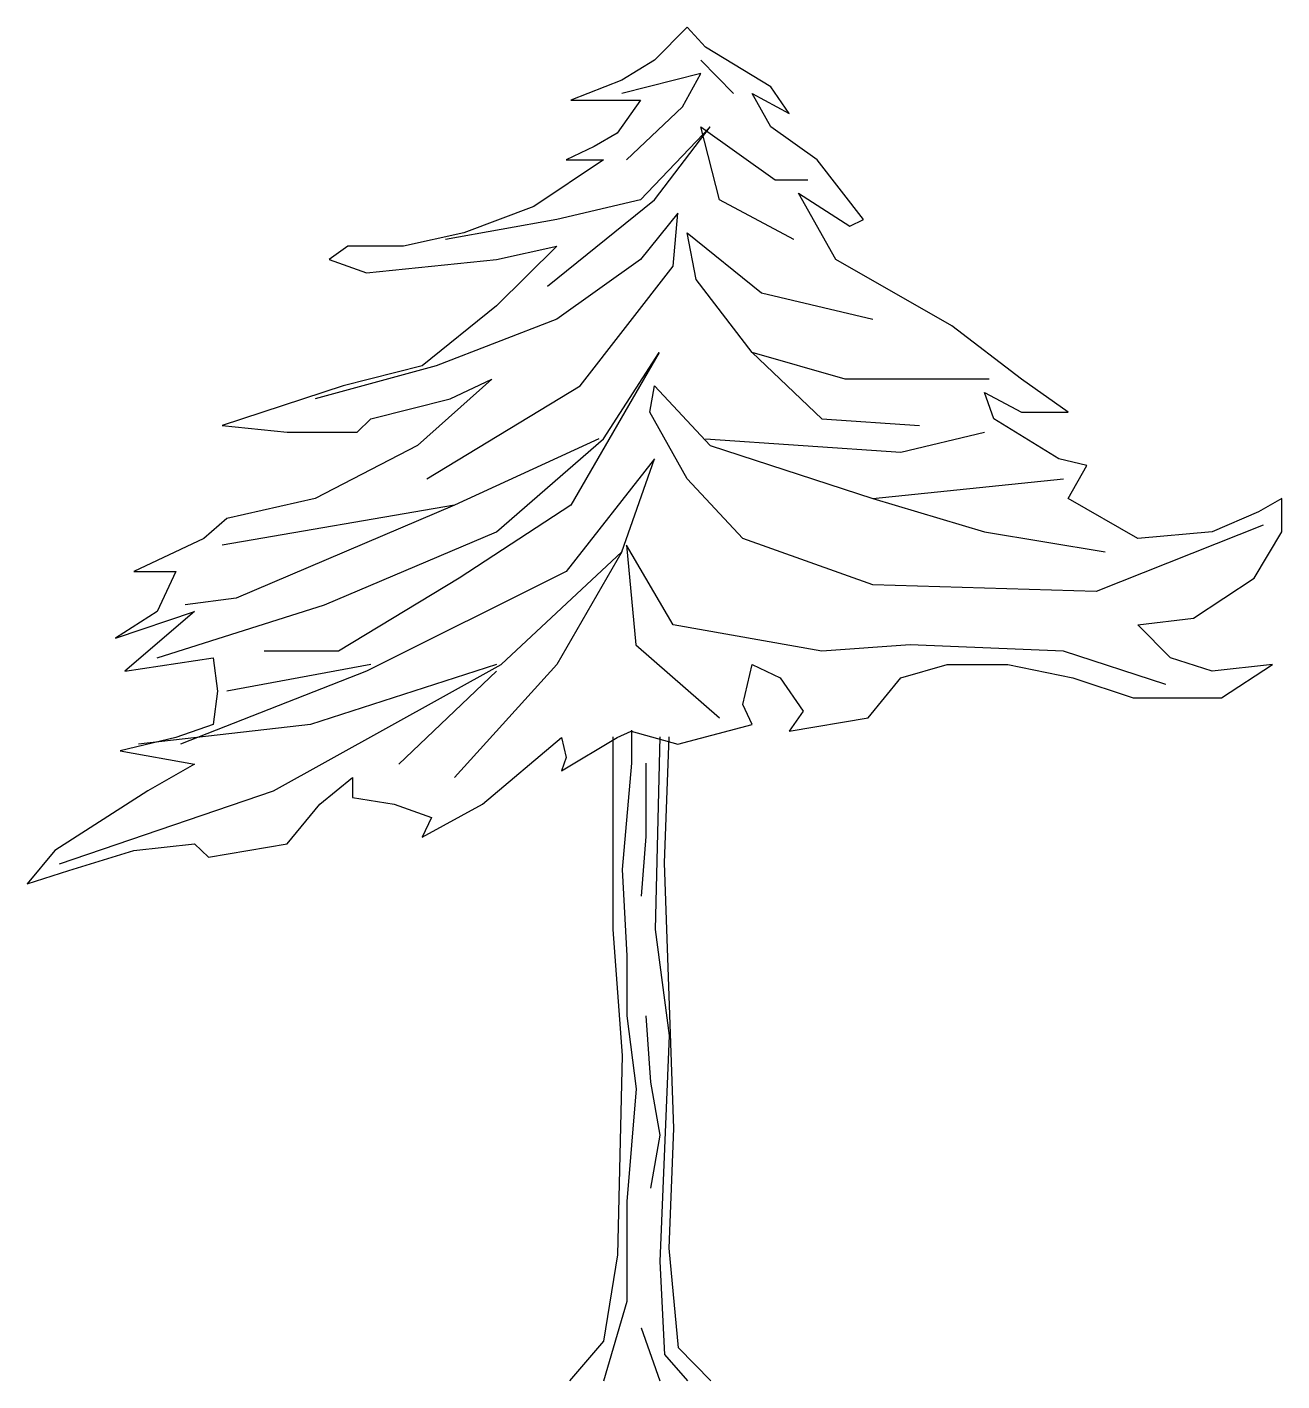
# Model space of a CAD drawing. Header units: millimetres. Extents: x 364.3 to 367.06, y 2514.94 to 2517.91.
import ezdxf

# ---------------------------------------------------------------- set-up
doc = ezdxf.new("R2010")
doc.units = ezdxf.units.MM
doc.header["$LTSCALE"] = 10
doc.layers.add('Vegetais', color=94, linetype='Continuous')

msp = doc.modelspace()

# ---------------------------------------------------------------- linework, layer by layer
at = {"layer": 'Vegetais'}
for points in [[(364.3968, 2516.0585), (364.3968, 2516.0585), (364.5397, 2516.1022), (364.6723, 2516.1168), (364.703, 2516.0876), (364.8764, 2516.1168), (364.9479, 2516.2043), (365.0193, 2516.2626), (365.0193, 2516.2189), (365.1112, 2516.2043), (365.1928, 2516.1751), (365.1724, 2516.1314), (365.305, 2516.2043), (365.4785, 2516.3501), (365.4887, 2516.3064), (365.4785, 2516.2772), (365.601, 2516.3501), (365.6316, 2516.3647), (365.7336, 2516.3356), (365.8969, 2516.3793), (365.8765, 2516.423), (365.8969, 2516.5105), (365.9582, 2516.4814), (366.0091, 2516.4085), (365.9786, 2516.3647), (366.152, 2516.3939), (366.2235, 2516.4814), (366.3255, 2516.5105), (366.4582, 2516.5105), (366.601, 2516.4814), (366.7337, 2516.4376), (366.9276, 2516.4376), (367.0398, 2516.5105), (366.9072, 2516.496), (366.8153, 2516.5251), (366.7439, 2516.598), (366.8664, 2516.6126), (366.999, 2516.7001), (367.0603, 2516.8022), (367.0603, 2516.8751), (367.0092, 2516.8459), (366.9072, 2516.8022), (366.7439, 2516.7876), (366.5908, 2516.8751), (366.6317, 2516.948), (366.5704, 2516.9626), (366.4276, 2517.0501), (366.4072, 2517.1084), (366.4888, 2517.0647), (366.5908, 2517.0647), (366.4888, 2517.1376), (366.3357, 2517.2543), (366.0806, 2517.4001), (365.999, 2517.5459), (366.1112, 2517.473), (366.1418, 2517.4876), (366.0398, 2517.6188), (365.9377, 2517.6917), (365.8969, 2517.7647), (365.9786, 2517.7209), (365.9377, 2517.7792), (365.7949, 2517.8667), (365.754, 2517.9105), (365.6826, 2517.8376), (365.6112, 2517.7938), (365.4989, 2517.7501), (365.652, 2517.7501), (365.601, 2517.6772), (365.55, 2517.648), (365.4887, 2517.6188), (365.5704, 2517.6188), (365.4173, 2517.5168), (365.2642, 2517.4584), (365.1316, 2517.4293), (365.0091, 2517.4293), (364.9683, 2517.4001), (365.0499, 2517.3709), (365.3357, 2517.4001), (365.4683, 2517.4293), (365.3357, 2517.298), (365.1724, 2517.1667), (364.9989, 2517.123), (364.7336, 2517.0355), (364.8764, 2517.0209), (365.0295, 2517.0209), (365.0601, 2517.0501), (365.2336, 2517.0938), (365.3254, 2517.1376), (365.1622, 2516.9918), (364.9377, 2516.8751), (364.7438, 2516.8314), (364.6928, 2516.7876), (364.5397, 2516.7147), (364.6315, 2516.7147), (364.5907, 2516.6272), (364.4989, 2516.5689), (364.6723, 2516.6272), (364.5193, 2516.496), (364.7132, 2516.5251), (364.7234, 2516.4522), (364.7132, 2516.3793), (364.6315, 2516.3501), (364.5091, 2516.321), (364.6723, 2516.2918), (364.5703, 2516.2335), (364.3662, 2516.1022), (364.305, 2516.0293), (364.3968, 2516.0585)], [(365.8561, 2517.7647), (365.8561, 2517.7647), (365.7847, 2517.8376)], [(365.6214, 2517.6188), (365.6214, 2517.6188), (365.7438, 2517.7355), (365.7847, 2517.8084), (365.6112, 2517.7647)], [(365.4479, 2517.3418), (365.4479, 2517.3418), (365.6826, 2517.5313), (365.8051, 2517.6917), (365.652, 2517.5313), (365.4683, 2517.4876), (365.2234, 2517.4438)], [(365.9888, 2517.4438), (365.9888, 2517.4438), (365.8255, 2517.5313), (365.7847, 2517.6917), (365.9479, 2517.5751), (366.0194, 2517.5751)], [(365.1826, 2516.9188), (365.1826, 2516.9188), (365.5193, 2517.123), (365.7234, 2517.3855), (365.7336, 2517.5022), (365.652, 2517.4001), (365.4683, 2517.2688), (365.203, 2517.1667), (364.9377, 2517.0938)], [(366.4174, 2517.1376), (366.4174, 2517.1376), (366.101, 2517.1376), (365.8969, 2517.1959), (365.7744, 2517.3563), (365.754, 2517.4584), (365.9173, 2517.3272), (366.1622, 2517.2688)], [(364.5907, 2516.5251), (364.5907, 2516.5251), (364.9581, 2516.6418), (365.3357, 2516.8022), (365.5704, 2517.0064), (365.6928, 2517.1959), (365.4989, 2516.8605), (365.254, 2516.7001), (364.9887, 2516.5397), (364.8254, 2516.5397)], [(365.8969, 2517.1959), (365.8969, 2517.1959), (366.05, 2517.0501), (366.2643, 2517.0355)], [(367.0194, 2516.8168), (367.0194, 2516.8168), (366.6521, 2516.6709), (366.1622, 2516.6855), (365.8765, 2516.7876), (365.754, 2516.9188), (365.6724, 2517.0647), (365.6826, 2517.123), (365.8051, 2516.9918), (366.1622, 2516.8751), (366.5806, 2516.9188)], [(365.7949, 2517.0064), (365.7949, 2517.0064), (366.2235, 2516.9772), (366.4072, 2517.0209)], [(365.5602, 2517.0064), (365.5602, 2517.0064), (365.2438, 2516.8605), (364.7642, 2516.6564), (364.6519, 2516.6418)], [(364.3764, 2516.0731), (364.3764, 2516.0731), (364.8458, 2516.2335), (365.3459, 2516.5105), (365.6112, 2516.7585), (365.6826, 2516.9626), (365.4887, 2516.7147), (365.0499, 2516.496), (364.6417, 2516.3356)], [(365.2438, 2516.8605), (365.2438, 2516.8605), (364.7336, 2516.773)], [(366.1622, 2516.8751), (366.1622, 2516.8751), (366.4072, 2516.8022), (366.6725, 2516.7585)], [(366.8051, 2516.4668), (366.8051, 2516.4668), (366.5806, 2516.5397), (366.2439, 2516.5543), (366.05, 2516.5397), (365.7234, 2516.598), (365.6214, 2516.773), (365.6418, 2516.5543), (365.8255, 2516.3939)], [(365.6112, 2516.7585), (365.6112, 2516.7585), (365.4683, 2516.5105), (365.2438, 2516.2626)], [(365.3357, 2516.5105), (365.3357, 2516.5105), (364.9275, 2516.3793), (364.5499, 2516.3356)], [(365.0601, 2516.5105), (365.0601, 2516.5105), (364.7438, 2516.4522)], [(365.3357, 2516.496), (365.3357, 2516.496), (365.1213, 2516.2918)]]:
    msp.add_lwpolyline(points, dxfattribs=at)
at = {"layer": 'Vegetais', "color": 34}
for points in [[(365.5717, 2514.9376), (365.5717, 2514.9376), (365.6227, 2515.1126), (365.6227, 2515.3313), (365.6431, 2515.5792), (365.6227, 2515.7396), (365.6227, 2515.8709), (365.6126, 2516.0604), (365.6329, 2516.2938), (365.6329, 2516.3667)], [(365.4969, 2514.9376), (365.4969, 2514.9376), (365.5717, 2515.0251), (365.6023, 2515.2146), (365.6126, 2515.6521), (365.5921, 2515.9292), (365.5921, 2516.3521)], [(365.6942, 2516.3521), (365.6942, 2516.3521), (365.684, 2515.9292), (365.7146, 2515.6959), (365.6942, 2515.2001), (365.7044, 2514.9959), (365.7554, 2514.9376)], [(365.8065, 2514.9376), (365.8065, 2514.9376), (365.735, 2515.0105), (365.7146, 2515.2292), (365.7248, 2515.4917), (365.7146, 2515.7834), (365.7044, 2516.075), (365.7146, 2516.3521)], [(365.6636, 2516.2938), (365.6636, 2516.2938), (365.6636, 2516.1334), (365.6534, 2516.0021)], [(365.6636, 2515.7396), (365.6636, 2515.7396), (365.6738, 2515.5938), (365.6942, 2515.4771), (365.6738, 2515.3605)], [(365.6534, 2515.0542), (365.6534, 2515.0542), (365.6942, 2514.9376)]]:
    msp.add_lwpolyline(points, dxfattribs=at)

doc.saveas('drawing.dxf')
